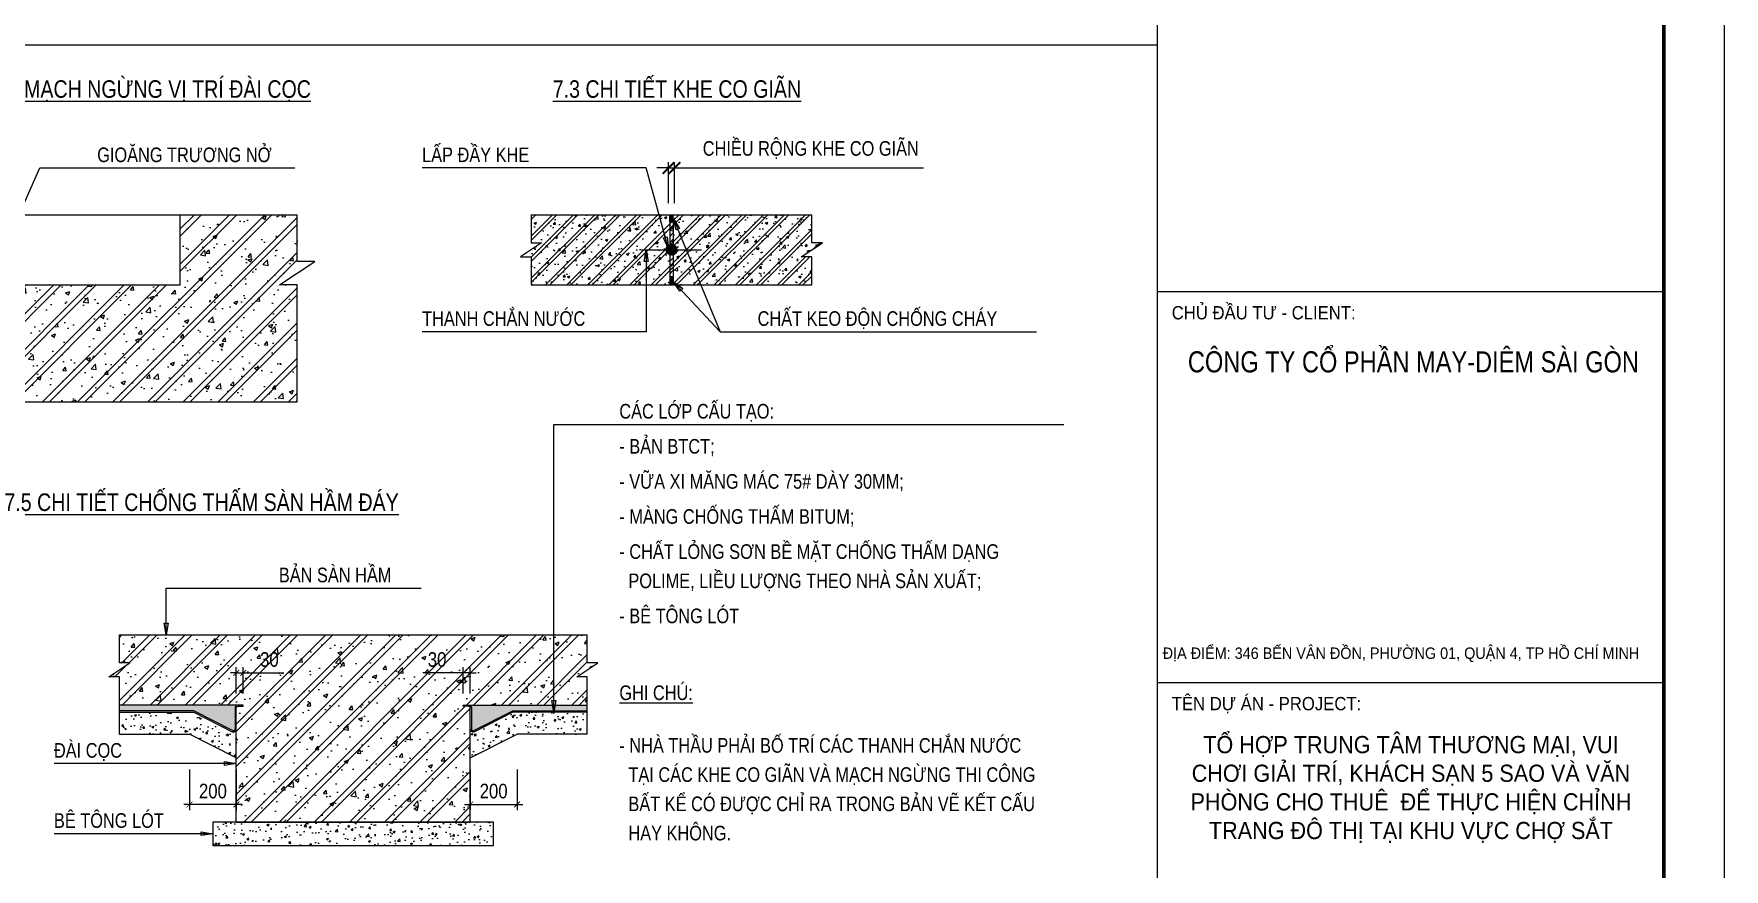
# Model space of a CAD drawing. Header units: millimetres. Extents: x -2327 to 84344, y -1171 to 60045.
# Drawn here: x 55440 to 84344, y 25080 to 39368 of the extents above; entities that cross this region are included whole.
import ezdxf
from ezdxf.enums import TextEntityAlignment as Align

# ---------------------------------------------------------------- set-up
doc = ezdxf.new("R2010")
doc.units = ezdxf.units.MM
doc.header["$LTSCALE"] = 100
doc.header["$MEASUREMENT"] = 0
doc.header["$PDMODE"] = 98
doc.layers.get('DEFPOINTS').update_dxf_attribs({"color": 1})
for name, color, linetype in [('ccu12-Dai', 6, 'Continuous'), ('ccu12-Hatch', 8, 'Continuous'), ('ccu12-Manh', 8, 'Continuous'), ('ccu12-Text', 31, 'Continuous'), ('ccu12-Thay', 7, 'Continuous'), ('THAY', 7, 'Continuous'), ('water proofing', 6, 'Continuous')]:
    doc.layers.add(name, color=color, linetype=linetype)
for name, color, linetype, lineweight in [('Khung ten_A1$0$KT-Chu viet', 255, 'Continuous', 20), ('Khung ten_A1$0$KT-Net thay', 7, 'Continuous', 15), ('Khung ten_A1$0$TEXT', 7, 'Continuous', 5)]:
    doc.layers.add(name, color=color, linetype=linetype, lineweight=lineweight)
doc.styles.add('ccu12-Arial', font='arial.ttf', dxfattribs={"width": 0.8})
doc.styles.add('ccu12-Arial Narow', font='ARIALN.TTF')
doc.styles.add('Khung ten_A1$0$51KHUNG TEN$0$khung ten A1$1$Standard', font='', dxfattribs={"width": 0.9})
doc.styles.add('Khung ten_A1$0$SD-T2-B', font='arialbd.ttf')
doc.styles.get('Khung ten_A1$0$51KHUNG TEN$0$khung ten A1$1$Standard').set_extended_font_data('.VnArialH')
doc.linetypes.add('ZIGZAG', pattern='A,0.0001,-0.2,[131,ltypeshp.shx,S=0.2,R=0,X=-0.2,Y=0],-0.4,[131,ltypeshp.shx,S=0.2,R=180,X=0.2,Y=0],-0.2', length=0.8001)
doc.dimstyles.new('1-100x4', dxfattribs={"dimscale": 100, "dimtxt": 2.5, "dimasz": 1, "dimexe": 1, "dimexo": 2, "dimgap": 1, "dimtad": 1, "dimdec": 0, "dimlfac": 0.25, "dimdsep": 46, "dimtxsty": 'ccu12-Arial Narow', "dimblk": 'ARCHTICK', "dimcen": -1, "dimdle": 1, "dimclrd": 256, "dimclre": 256, "dimclrt": 3, "dimadec": 0, "dimazin": 2, "dimtfac": 0.1, "dimtdec": 0, "dimtmove": 0, "dimatfit": 1, "dimldrblk": 'ARCHTICK', "dimfxl": 1, "dimtvp": 0.833333, "dimtolj": 1, "dimtzin": 12, "dimarcsym": 0})
doc.dimstyles.new('1-100x5', dxfattribs={"dimscale": 100, "dimtxt": 2.5, "dimasz": 1, "dimexe": 1, "dimexo": 2, "dimgap": 1, "dimtad": 1, "dimdec": 0, "dimlfac": 0.2, "dimdsep": 46, "dimtxsty": 'ccu12-Arial Narow', "dimblk": 'ARCHTICK', "dimcen": -1, "dimdle": 1, "dimclrd": 256, "dimclre": 256, "dimclrt": 3, "dimadec": 0, "dimazin": 2, "dimtfac": 0.1, "dimtdec": 0, "dimtmove": 0, "dimatfit": 1, "dimldrblk": 'ARCHTICK', "dimfxl": 1, "dimtvp": 0.833333, "dimtolj": 1, "dimtzin": 12, "dimarcsym": 0})
pattern_1 = [(50, (-1063.53, 1517.1), (358.6301, -31.3761), [37.5, -412.5]), (355, (-1063.53, 1517.1), (-69.3757, 376.096), [30, -330]), (100.45144, (-1033.64, 1514.48), (289.2544, 344.72), [31.8701, -350.571]), (46.1842, (-1063.53, 1617.1), (533.6207, -82.7596), [56.25, -618.75]), (96.6356, (-1019.06, 1610.2), (467.331, 487.0593), [47.805, -525.857]), (351.1842, (-1063.53, 1617.1), (467.331, 487.0593), [45, -495]), (21, (-1013.53, 1592.1), (298.4535, -201.3094), [37.5, -412.5]), (326, (-1013.53, 1592.1), (121.6577, 362.575), [30, -330]), (71.45144, (-988.66, 1575.3), (420.1112, 161.2656), [31.8701, -350.571]), (37.5, (-1063.53, 1517.09), (6.07993, 166.44693), [0, -326, 0, -335, 0, -331.25]), (7.5, (-1063.53, 1517.09), (131.53477, 197.20586), [0, -191, 0, -318.5, 0, -126.25]), (327.5, (-1175.03, 1517.09), (266.91122, -11.27744), [0, -125, 0, -390, 0, -517.5]), (317.5, (-1225.03, 1517.1), (291.5931, 50.0525), [0, -162.5, 0, -259, 0, -367.5])]

# ---------------------------------------------------------------- blocks, each defined once
blk = doc.blocks.new('Khung ten_A1', base_point=(-3406704, 253379))
for p, q in [((74690, 58400), (74690, 1001)), ((74690, 58400), (74690, 1001)), ((74690, 35059), (83100, 35059)), ((74690, 28572), (83100, 28572))]:
    blk.add_line(p, q)
at = {"layer": 'DEFPOINTS'}
blk.add_lwpolyline([(0, 59400), (84100, 59400), (84100, 0), (0, 0)], close=True, dxfattribs=at)
at = {"layer": 'Khung ten_A1$0$KT-Net thay', "const_width": 60}
blk.add_lwpolyline([(2700, 1000), (83100, 1000), (83100, 58400), (2700, 58400)], close=True, dxfattribs=at)
at = {"color": 2, "style": 'Khung ten_A1$0$51KHUNG TEN$0$khung ten A1$1$Standard', "width": 0.9}
for s, p in [('chñ ®Çu t\xad - client:', (74934, 34597)), ('Tªn dù ¸n - project:', (74934, 28110))]:
    blk.add_text(s, height=220.26, dxfattribs=at).set_placement(p)
at = {"insert": (74784, 29152), "char_height": 190, "width": 8315.79, "attachment_point": 1, "style": 'Khung ten_A1$0$51KHUNG TEN$0$khung ten A1$1$Standard'}
blk.add_mtext('§ÞA ®iÓm: 346 BÕN V¢N §åN, PH¦êNG 01, QUËN 4, TP Hå CHÝ MINH', dxfattribs=at)
at = {"layer": 'Khung ten_A1$0$KT-Chu viet', "style": 'Khung ten_A1$0$51KHUNG TEN$0$khung ten A1$1$Standard', "width": 0.8}
blk.add_text('C¤NG TY cæ phÇn may-diªm sµI gßn', height=350.42, dxfattribs=at).set_placement((78944, 33717), align=Align.CENTER)
at = {"layer": 'Khung ten_A1$0$TEXT', "color": 7, "insert": (78903, 26796), "char_height": 285, "attachment_point": 5, "style": 'Khung ten_A1$0$SD-T2-B'}
blk.add_mtext_dynamic_manual_height_columns('{\\fArial|b0|i0|c0|p34;\\W0.9;TỔ HỢP TRUNG TÂM THƯƠNG MẠI, VUI CHƠI GIẢI TRÍ, KHÁCH SẠN 5 SAO VÀ VĂN PHÒNG CHO THUÊ  ĐỂ THỰC HIỆN CHỈNH TRANG ĐÔ THỊ TẠI KHU VỰC CHỢ SẮT}', width=7866.82, gutter_width=100, heights=[0], dxfattribs=at)
blk = doc.blocks.new('_ARCHTICK')
at = {"color": 0, "linetype": 'ByBlock', "const_width": 0.15}
blk.add_lwpolyline([(-0.5, -0.5), (0.5, 0.5)], dxfattribs=at)
blk = doc.blocks.new('*D88')
at = {"layer": 'ccu12-Manh', "lineweight": -2, "transparency": 16777216}
for p, q in [((66294, 37073), (66094, 37073)), ((66294, 36473), (66294, 37173)), ((66294, 37073), (66397, 37073)), ((66397, 36473), (66397, 37173)), ((66397, 37073), (70654, 37073))]:
    blk.add_line(p, q, dxfattribs=at)
at = {"layer": 'DEFPOINTS', "color": 0, "transparency": 16777216}
for p in [(66397, 37073), (66294, 36273), (66397, 36273)]:
    blk.add_point(p, dxfattribs=at)
at = {"layer": 'ccu12-Manh', "lineweight": -2, "transparency": 16777216, "xscale": 200, "yscale": 200, "zscale": 200}
blk.add_blockref('_ARCHTICK', (66294, 37073), dxfattribs=at)
at = {"layer": 'ccu12-Manh', "lineweight": -2, "transparency": 16777216, "xscale": 200, "yscale": 200, "zscale": 200, "rotation": 180}
blk.add_blockref('_ARCHTICK', (66397, 37073), dxfattribs=at)
at = {"layer": 'ccu12-Manh', "color": 3, "transparency": 16777216, "insert": (68726, 37380), "char_height": 250, "attachment_point": 5, "style": 'ccu12-Arial'}
blk.add_mtext('\\A1;{\\W0.8;CHIỀU RỘNG KHE CO GIÃN}', dxfattribs=at)
blk = doc.blocks.new('_ClosedBlank')
at = {"color": 0, "linetype": 'ByBlock', "lineweight": -2}
for p, q in [((-1, 0.17), (0, 0)), ((-1, 0.17), (-1, -0.17)), ((0, 0), (-1, -0.17))]:
    blk.add_line(p, q, dxfattribs=at)
blk = doc.blocks.new('*X44')
at = {"color": 0}
for p, q in [((35301, 4586), (35417, 4702)), ((35301, 4595), (35408, 4702)), ((35301, 4578), (35425, 4701)), ((35301, 4604), (35399, 4701)), ((35303, 4570), (35433, 4700)), ((35303, 4615), (35388, 4700)), ((35304, 4563), (35440, 4699)), ((35306, 4556), (35447, 4697)), ((35307, 4627), (35376, 4696)), ((35309, 4549), (35453, 4694)), ((35311, 4543), (35460, 4692)), ((35313, 4643), (35360, 4689)), ((35314, 4537), (35465, 4689)), ((35317, 4532), (35471, 4685)), ((35321, 4526), (35476, 4682)), ((35325, 4521), (35481, 4678)), ((35329, 4517), (35486, 4674)), ((35333, 4512), (35491, 4670)), ((35338, 4508), (35495, 4665)), ((35342, 4504), (35499, 4660)), ((35347, 4500), (35503, 4655)), ((35353, 4496), (35507, 4650)), ((35358, 4493), (35510, 4645)), ((35364, 4490), (35513, 4639)), ((35370, 4487), (35516, 4633)), ((35377, 4485), (35518, 4626)), ((35383, 4483), (35520, 4619)), ((35391, 4481), (35522, 4612)), ((35398, 4480), (35523, 4605)), ((35406, 4479), (35524, 4596)), ((35415, 4479), (35524, 4588)), ((35425, 4480), (35523, 4578)), ((35435, 4481), (35521, 4568)), ((35447, 4485), (35518, 4556)), ((35462, 4491), (35512, 4541))]:
    blk.add_line(p, q, dxfattribs=at)
blk = doc.blocks.new('Detail18_Expension Joint')
at = {"layer": 'ccu12-Hatch'}
h = blk.add_hatch(dxfattribs=at)
h.set_pattern_fill('VATLIEU04', color=256, scale=60, pattern_type=2)
h.set_pattern_definition([(50, (58531.1, 5537.8), (430.3561, -37.6513), [45, -495]), (355, (58531.1, 5537.8), (-83.2508, 451.3153), [36, -396]), (100.4514, (58566.96, 5534.66), (347.1056, 413.6637), [38.2441, -420.6853]), (46.1842, (58531.1, 5657.8), (640.3446, -99.3114), [67.5, -742.5]), (96.6356, (58584.46, 5649.5), (560.7976, 584.4707), [57.366, -631.028]), (351.1842, (58531.1, 5657.8), (560.797, 584.471), [54, -594]), (21, (58591.1, 5627.8), (358.1442, -241.5713), [45, -495]), (326, (58591.1, 5627.8), (145.9892, 435.09), [36, -396]), (71.4514, (58620.95, 5607.67), (504.1336, 193.5183), [38.2441, -420.6853]), (37.5, (58531.1, 5537.8), (7.29591, 199.7363), [0, -391.2, 0, -402, 0, -397.5]), (7.5, (58531.1, 5537.8), (157.8417, 236.64703), [0, -229.2, 0, -382.2, 0, -151.5]), (327.5, (58397.3, 5537.8), (320.29346, -13.53292), [0, -150, 0, -468, 0, -621]), (317.5, (58337.3, 5537.8), (349.9117, 60.063), [0, -195, 0, -310.8, 0, -441]), (45, (58531.1, 5537.8), (-180.3122, 180.3122), []), (45, (58531.1, 5611.3), (-180.3122, 180.3122), [])])
h.paths.add_polyline_path([(150770, 8358, -0.318465), (150708, 8445, -0.318465), (150770, 8533), (150770, 8923), (150770, 9044), (148400, 9044), (148400, 8564), (148580, 8564), (148220, 8324), (148400, 8324), (148400, 7844), (150770, 7844), (150770, 7966)])
h.paths.add_polyline_path([(153380, 8564), (153200, 8564), (153200, 9044), (150831, 9044), (150831, 8923), (150770, 8923), (150770, 8533), (150770, 7966), (150831, 7966), (150831, 7844), (153200, 7844), (153200, 8324), (153020, 8324)])
h = blk.add_hatch(dxfattribs=at)
h.set_pattern_fill('ANSI31', color=256, scale=60, style=0)
h.set_pattern_definition([(45, (-6167022.1325, -4380126.215), (-5.303300859, 5.303300859), [])])
h.paths.add_polyline_path([(150831, 9044), (150770, 9044), (150770, 8923), (150831, 8923)])
h = blk.add_hatch(dxfattribs=at)
h.set_pattern_fill('ANSI31', color=256, scale=600, style=0)
h.set_pattern_definition([(45, (-6106525.126, -4345059.215), (-53.0330086, 53.0330086), [])])
edge = h.paths.add_edge_path()
edge.add_line((150831, 8879), (150770, 8879))
edge.add_line((150770, 8879), (150770, 8533))
edge.add_arc((150801, 8445), 93, 70.7387, 109.3406, ccw=False)
edge.add_line((150831, 8533), (150831, 8879))
edge = h.paths.add_edge_path()
edge.add_arc((150801, 8445), 93, 250.6594, 289.2613, ccw=False)
edge.add_line((150770, 8358), (150770, 7921))
edge.add_line((150770, 7921), (150831, 7921))
edge.add_line((150831, 7921), (150831, 8358))
h = blk.add_hatch(dxfattribs=at)
h.set_pattern_fill('ANSI31', color=256, scale=60, style=0)
h.set_pattern_definition([(45, (-6167022.1325, -4381205.022), (-5.303300859, 5.303300859), [])])
h.paths.add_polyline_path([(150831, 7966), (150770, 7966), (150770, 7844), (150831, 7844)])
at = {"color": 7, "linetype": 'Continuous'}
for p, q in [((150770, 8923), (150831, 8923)), ((150770, 7966), (150831, 7966)), ((150770, 7966), (150770, 7844)), ((150831, 7966), (150831, 7844))]:
    blk.add_line(p, q, dxfattribs=at)
at = {"layer": 'ccu12-Dai', "color": 7, "linetype": 'Continuous'}
for p, q in [((150770, 8923), (150770, 9044)), ((150831, 8923), (150831, 9044))]:
    blk.add_line(p, q, dxfattribs=at)
at = {"layer": 'ccu12-Dai'}
for p, q in [((150770, 8923), (150770, 7966)), ((150831, 8923), (150831, 7966))]:
    blk.add_line(p, q, dxfattribs=at)
at = {"layer": 'ccu12-Dai', "color": 6, "linetype": 'Continuous', "const_width": 22.2}
blk.add_lwpolyline([(150284, 8444), (151318, 8444)], dxfattribs=at)
at = {"layer": 'ccu12-Dai', "color": 6, "linetype": 'Continuous'}
blk.add_circle((150801, 8445), 93, dxfattribs=at)
at = {"layer": 'ccu12-Manh'}
for points in [[(148400, 9044), (148400, 8564), (148580, 8564), (148220, 8324), (148400, 8324), (148400, 7844)], [(153200, 7844), (153200, 8324), (153020, 8324), (153380, 8564), (153200, 8564), (153200, 9044)]]:
    blk.add_lwpolyline(points, dxfattribs=at)
at = {"layer": 'ccu12-Thay'}
for p, q in [((148400, 9044), (153200, 9044)), ((148400, 7844), (153200, 7844))]:
    blk.add_line(p, q, dxfattribs=at)
at = {"layer": 'ccu12-Dai', "color": 6, "linetype": 'Continuous', "xscale": 0.8333333334303461, "yscale": 0.8333333334303461, "zscale": 0.8333333334303461}
blk.add_blockref('*X44', (121291, 4620), dxfattribs=at)
blk = doc.blocks.new('*D103')
at = {"layer": 'ccu12-Manh', "lineweight": -2, "ltscale": 5, "transparency": 16777216}
for p, q in [((58103, 26788), (58103, 26088)), ((58903, 26788), (58903, 26088)), ((59003, 26188), (58003, 26188))]:
    blk.add_line(p, q, dxfattribs=at)
at = {"layer": 'DEFPOINTS', "color": 0, "ltscale": 5, "transparency": 16777216}
for p in [(58103, 26988), (58903, 26988), (58103, 26188)]:
    blk.add_point(p, dxfattribs=at)
at = {"layer": 'ccu12-Manh', "lineweight": -2, "ltscale": 5, "transparency": 16777216, "xscale": 100, "yscale": 100, "zscale": 100, "rotation": 180}
blk.add_blockref('_ARCHTICK', (58103, 26188), dxfattribs=at)
at = {"layer": 'ccu12-Manh', "lineweight": -2, "ltscale": 5, "transparency": 16777216, "xscale": 100, "yscale": 100, "zscale": 100}
blk.add_blockref('_ARCHTICK', (58903, 26188), dxfattribs=at)
at = {"layer": 'ccu12-Manh', "color": 3, "ltscale": 5, "transparency": 16777216, "insert": (58503, 26415), "char_height": 250, "attachment_point": 5, "style": 'ccu12-Arial Narow'}
blk.add_mtext('\\A1;200', dxfattribs=at)
blk = doc.blocks.new('*D104')
at = {"layer": 'ccu12-Manh', "lineweight": -2, "ltscale": 5, "transparency": 16777216}
for p, q in [((62903, 26788), (62903, 26088)), ((63703, 26788), (63703, 26088)), ((62803, 26188), (63803, 26188))]:
    blk.add_line(p, q, dxfattribs=at)
at = {"layer": 'DEFPOINTS', "color": 0, "ltscale": 5, "transparency": 16777216}
for p in [(62903, 26988), (63703, 26988), (63703, 26188)]:
    blk.add_point(p, dxfattribs=at)
at = {"layer": 'ccu12-Manh', "lineweight": -2, "ltscale": 5, "transparency": 16777216, "xscale": 100, "yscale": 100, "zscale": 100, "rotation": 180}
blk.add_blockref('_ARCHTICK', (62903, 26188), dxfattribs=at)
at = {"layer": 'ccu12-Manh', "lineweight": -2, "ltscale": 5, "transparency": 16777216, "xscale": 100, "yscale": 100, "zscale": 100}
blk.add_blockref('_ARCHTICK', (63703, 26188), dxfattribs=at)
at = {"layer": 'ccu12-Manh', "color": 3, "ltscale": 5, "transparency": 16777216, "insert": (63303, 26415), "char_height": 250, "attachment_point": 5, "style": 'ccu12-Arial Narow'}
blk.add_mtext('\\A1;200', dxfattribs=at)
blk = doc.blocks.new('*D105')
at = {"layer": 'ccu12-Manh', "lineweight": -2, "ltscale": 5, "transparency": 16777216}
for p, q in [((58903, 28438), (58803, 28438)), ((58903, 28088), (58903, 28538)), ((58903, 28438), (59023, 28438)), ((59023, 28088), (59023, 28538)), ((59023, 28438), (59716, 28438))]:
    blk.add_line(p, q, dxfattribs=at)
at = {"layer": 'DEFPOINTS', "color": 0, "ltscale": 5, "transparency": 16777216}
for p in [(59023, 28438), (58903, 27888), (59023, 27888)]:
    blk.add_point(p, dxfattribs=at)
at = {"layer": 'ccu12-Manh', "lineweight": -2, "ltscale": 5, "transparency": 16777216, "xscale": 100, "yscale": 100, "zscale": 100}
blk.add_blockref('_ARCHTICK', (58903, 28438), dxfattribs=at)
at = {"layer": 'ccu12-Manh', "lineweight": -2, "ltscale": 5, "transparency": 16777216, "xscale": 100, "yscale": 100, "zscale": 100, "rotation": 180}
blk.add_blockref('_ARCHTICK', (59023, 28438), dxfattribs=at)
at = {"layer": 'ccu12-Manh', "color": 3, "ltscale": 5, "transparency": 16777216, "insert": (59469, 28665), "char_height": 250, "attachment_point": 5, "style": 'ccu12-Arial Narow'}
blk.add_mtext('\\A1;30', dxfattribs=at)
blk = doc.blocks.new('*D106')
at = {"layer": 'ccu12-Manh', "lineweight": -2, "ltscale": 5, "transparency": 16777216}
for p, q in [((62783, 28438), (62090, 28438)), ((62783, 28088), (62783, 28538)), ((62903, 28438), (62783, 28438)), ((62903, 28088), (62903, 28538)), ((62903, 28438), (63003, 28438))]:
    blk.add_line(p, q, dxfattribs=at)
at = {"layer": 'DEFPOINTS', "color": 0, "ltscale": 5, "transparency": 16777216}
for p in [(62783, 28438), (62783, 27888), (62903, 27888)]:
    blk.add_point(p, dxfattribs=at)
at = {"layer": 'ccu12-Manh', "lineweight": -2, "ltscale": 5, "transparency": 16777216, "xscale": 100, "yscale": 100, "zscale": 100}
blk.add_blockref('_ARCHTICK', (62783, 28438), dxfattribs=at)
at = {"layer": 'ccu12-Manh', "lineweight": -2, "ltscale": 5, "transparency": 16777216, "xscale": 100, "yscale": 100, "zscale": 100, "rotation": 180}
blk.add_blockref('_ARCHTICK', (62903, 28438), dxfattribs=at)
at = {"layer": 'ccu12-Manh', "color": 3, "ltscale": 5, "transparency": 16777216, "insert": (62336, 28665), "char_height": 250, "attachment_point": 5, "style": 'ccu12-Arial Narow'}
blk.add_mtext('\\A1;30', dxfattribs=at)

msp = doc.modelspace()

# ---------------------------------------------------------------- hatches: boundary and pattern name
at = {"layer": 'ccu12-Hatch'}
h = msp.add_hatch(dxfattribs=at)
h.set_pattern_fill('VATLIEU04', color=256, scale=100, pattern_type=2)
h.set_pattern_definition([(50, (-2391.84, 70535.66), (717.26, -62.752), [75, -825]), (355, (-2391.8, 70535.66), (-138.751, 752.192), [60, -660]), (100.4514, (-2332.06, 70530.4), (578.5094, 689.4395), [63.74, -701.142]), (46.1842, (-2391.8, 70735.7), (1067.241, -165.519), [112.5, -1237.5]), (96.6356, (-2302.9, 70721.9), (934.663, 974.118), [95.61, -1051.713]), (351.1842, (-2391.8, 70735.7), (934.662, 974.119), [90, -990]), (21, (-2291.84, 70685.66), (596.907, -402.619), [75, -825]), (326, (-2291.8, 70685.66), (243.315, 725.15), [60, -660]), (71.4514, (-2242.1, 70652.1), (840.2226, 322.5305), [63.74, -701.142]), (37.5, (-2391.84, 70535.66), (12.1599, 332.89385), [0, -652, 0, -670, 0, -662.5]), (7.5, (-2391.84, 70535.66), (263.0695, 394.4117), [0, -382, 0, -637, 0, -252.5]), (327.5, (-2614.84, 70535.66), (533.8224, -22.5549), [0, -250, 0, -780, 0, -1035]), (317.5, (-2714.84, 70535.66), (583.1862, 100.105), [0, -325, 0, -518, 0, -735]), (45, (-2391.84, 70535.66), (-300.5204, 300.5204), []), (45, (-2391.84, 70658.16), (-300.5204, 300.5204), [])])
h.paths.add_polyline_path([(57944.2, 35073.2), (53944.2, 35073.2), (53944.2, 33073.2), (54744.2, 33073.2), (54744.2, 33373.2), (55144.2, 32773.2), (55144.2, 33073.2), (59944.2, 33073.2), (59944.2, 35073.2), (59644.2, 35073.2), (60244.2, 35473.2), (59944.2, 35473.2), (59944.2, 36273.2), (57944.2, 36273.2)])
h = msp.add_hatch(dxfattribs=at)
h.set_pattern_fill('VATLIEU04', color=256, scale=100, pattern_type=2)
h.set_pattern_definition([(50, (-1063.53, -73.4), (717.26, -62.752), [75, -825]), (355, (-1063.5, -73.4), (-138.751, 752.192), [60, -660]), (100.4514, (-1003.76, -78.64), (578.5094, 689.4395), [63.74, -701.142]), (46.1842, (-1063.5, 126.6), (1067.241, -165.519), [112.5, -1237.5]), (96.6356, (-974.6, 112.8), (934.663, 974.118), [95.61, -1051.713]), (351.1842, (-1063.5, 126.6), (934.662, 974.119), [90, -990]), (21, (-963.53, 76.6), (596.907, -402.619), [75, -825]), (326, (-963.5, 76.6), (243.315, 725.15), [60, -660]), (71.4514, (-913.8, 43.04), (840.2226, 322.5305), [63.74, -701.142]), (37.5, (-1063.53, -73.4), (12.1599, 332.89385), [0, -652, 0, -670, 0, -662.5]), (7.5, (-1063.53, -73.4), (263.0695, 394.4117), [0, -382, 0, -637, 0, -252.5]), (327.5, (-1286.53, -73.4), (533.8224, -22.5549), [0, -250, 0, -780, 0, -1035]), (317.5, (-1386.53, -73.4), (583.1862, 100.105), [0, -325, 0, -518, 0, -735]), (45, (-1063.53, -73.4), (-300.5204, 300.5204), []), (45, (-1063.53, 49.1), (-300.5204, 300.5204), [])])
h.paths.add_polyline_path([(56903, 29087.6), (56903, 28607.6), (57083, 28607.6), (56723, 28367.6), (56903, 28367.6), (56903, 27887.6), (58903, 27887.6), (58903, 27877.6, -0.1622777), (58933, 27887.6), (59023, 27887.6), (59023, 27867.6), (58933, 27867.6, 0.4142136), (58903, 27837.6), (58903, 25887.6), (62903, 25887.6), (62903, 27837.6, 0.4142136), (62873, 27867.6), (62783, 27867.6), (62783, 27887.6), (62873, 27887.6, -0.1622777), (62903, 27877.6), (62903, 27887.6), (64903, 27887.6), (64903, 28367.6), (64723, 28367.6), (65083, 28607.6), (64903, 28607.6), (64903, 29087.6)])
at = {"layer": 'ccu12-Hatch', "ltscale": 5}
h = msp.add_hatch(dxfattribs=at)
h.set_pattern_fill('AR-CONC', color=256, scale=50)
h.set_pattern_definition(pattern_1)
h.paths.add_polyline_path([(58103, 27758.9), (56903, 27758.9), (56903, 27387.6), (58103, 27387.6), (58903, 26987.6), (58903, 27387.6)])
h = msp.add_hatch(dxfattribs=at)
h.set_pattern_fill('AR-CONC', color=256, scale=50)
h.set_pattern_definition(pattern_1)
h.paths.add_polyline_path([(63703, 27787.6), (62903, 27387.6), (62903, 26987.6), (63703, 27387.6), (64903, 27387.6), (64903, 27787.6)])
h = msp.add_hatch(dxfattribs=at)
h.set_pattern_fill('AR-CONC', color=256, scale=50)
h.set_pattern_definition([(50, (-1063.53, 1617.1), (358.6301, -31.3761), [37.5, -412.5]), (355, (-1063.53, 1617.1), (-69.3757, 376.096), [30, -330]), (100.45144, (-1033.64, 1614.48), (289.2544, 344.72), [31.8701, -350.571]), (46.1842, (-1063.53, 1717.1), (533.6207, -82.7596), [56.25, -618.75]), (96.6356, (-1019.06, 1710.2), (467.331, 487.0593), [47.805, -525.857]), (351.1842, (-1063.53, 1717.1), (467.331, 487.0593), [45, -495]), (21, (-1013.53, 1692.1), (298.4535, -201.3094), [37.5, -412.5]), (326, (-1013.53, 1692.1), (121.6577, 362.575), [30, -330]), (71.45144, (-988.66, 1675.3), (420.1112, 161.2656), [31.87, -350.571]), (37.5, (-1063.53, 1617.09), (6.07993, 166.44693), [0, -326, 0, -335, 0, -331.25]), (7.5, (-1063.53, 1617.09), (131.53477, 197.20586), [0, -191, 0, -318.5, 0, -126.25]), (327.5, (-1175.03, 1617.09), (266.91122, -11.27744), [0, -125, 0, -390, 0, -517.5]), (317.5, (-1225.03, 1617.1), (291.5931, 50.0525), [0, -162.5, 0, -259, 0, -367.5])])
h.paths.add_polyline_path([(58503, 25887.6), (58503, 25487.6), (63303, 25487.6), (63303, 25887.6)])
at = {"layer": 'THAY'}
h = msp.add_hatch(dxfattribs=at)
h.set_pattern_fill('AR-SAND', color=9, scale=50, style=0)
h.set_pattern_definition([(37.5, (-1063.53, -73.41), (-3.14967, 96.34119), [0, -76, 0, -85, 0, -81.25]), (7.5, (-1063.53, -73.41), (88.48884, 141.1073), [0, -41, 0, -68.5, 0, -26.25]), (327.5, (-1125.03, -73.41), (155.70709, 0.28295), [0, -25, 0, -90, 0, -117.5]), (317.5, (-1125.03, -73.41), (150.30633, 43.88378), [0, -12.5, 0, -59, 0, -67.5])])
h.paths.add_polyline_path([(58883, 27837.6, -0.236068), (58903, 27877.6), (58903, 27887.6), (56903, 27887.6), (56903, 27787.6), (58163.8, 27787.6, -0.1181955), (58186.5, 27782.2), (58839.4, 27450, 0.5598167), (58883, 27476.8)])
h.paths.add_polyline_path([(64903, 27887.6), (62903, 27887.6), (62903, 27877.6, -0.236068), (62923, 27837.6), (62923, 27476.8, 0.5598167), (62966.6, 27450), (63619.4, 27782.2, -0.1181955), (63642.1, 27787.6), (64903, 27787.6)])

# ---------------------------------------------------------------- linework, layer by layer
at = {"layer": 'ccu12-Dai', "linetype": 'ZIGZAG', "ltscale": 2}
msp.add_lwpolyline([(53944.2, 35073.2), (57944.2, 35073.2), (57944.2, 36273.2)], dxfattribs=at)
at = {"layer": 'ccu12-Manh', "ltscale": 5}
for points in [[(53944.2, 33073.2), (54744.2, 33073.2), (54744.2, 33373.2), (55144.2, 32773.2), (55144.2, 33073.2), (59944.2, 33073.2), (59944.2, 35073.2), (59644.2, 35073.2), (60244.2, 35473.2), (59944.2, 35473.2), (59944.2, 36273.2)], [(56903, 27387.6), (56903, 28367.6), (56723, 28367.6), (57083, 28607.6), (56903, 28607.6), (56903, 29087.6)], [(64903, 27387.6), (64903, 28367.6), (64723, 28367.6), (65083, 28607.6), (64903, 28607.6), (64903, 29087.6)]]:
    msp.add_lwpolyline(points, dxfattribs=at)
at = {"layer": 'ccu12-Thay', "ltscale": 10}
msp.add_line((74646.5, 39173.2), (38659.7, 39173.2), dxfattribs=at)
at = {"layer": 'ccu12-Thay', "ltscale": 5}
for p, q in [((51944.2, 36273.2), (59944.2, 36273.2)), ((56903, 29087.6), (64903, 29087.6)), ((58903, 26987.6), (58103, 27387.6)), ((62903, 26987.6), (63703, 27387.6))]:
    msp.add_line(p, q, dxfattribs=at)
for points in [[(62903, 25887.6), (58903, 25887.6), (58903, 27887.6), (56903, 27887.6)], [(58903, 25887.6), (62903, 25887.6), (62903, 27887.6), (64903, 27887.6)], [(56903, 27387.6), (56903, 27387.6), (58103, 27387.6)], [(64903, 27387.6), (64903, 27387.6), (63703, 27387.6)]]:
    msp.add_lwpolyline(points, dxfattribs=at)
msp.add_lwpolyline([(58503, 25487.6), (63303, 25487.6), (63303, 25887.6), (58503, 25887.6)], close=True, dxfattribs=at)
at = {"layer": 'water proofing'}
msp.add_line((58903, 27574.6), (58903, 27843.9), dxfattribs=at)
for points in [[(56903, 27767.6), (58163.8, 27767.6, -0.1181955), (58177.4, 27764.3), (58830.3, 27432.2, 0.5598167), (58903, 27476.8), (58903, 27837.6, -0.4142136), (58933, 27867.6), (59023, 27867.6), (59023, 27887.6), (58933, 27887.6, 0.4142136), (58883, 27837.6), (58883, 27476.8, -0.5598167), (58839.4, 27450), (58186.5, 27782.2, 0.1181955), (58163.8, 27787.6), (56903, 27787.6)], [(64903, 27767.6), (63642.1, 27767.6, 0.1181955), (63628.5, 27764.3), (62975.6, 27432.2, -0.5598167), (62903, 27476.8), (62903, 27837.6, 0.4142136), (62873, 27867.6), (62783, 27867.6), (62783, 27887.6), (62873, 27887.6, -0.4142136), (62923, 27837.6), (62923, 27476.8, 0.5598167), (62966.6, 27450), (63619.4, 27782.2, -0.1181955), (63642.1, 27787.6), (64903, 27787.6)]]:
    msp.add_lwpolyline(points, format="xyb", dxfattribs=at)
msp.add_arc((58853, 27476.8), 30, 243.03668, 0, dxfattribs=at)

# ---------------------------------------------------------------- block references
at = {"layer": 'ccu12-Manh'}
msp.add_blockref('Detail18_Expension Joint', (-84455.8, 27228.7), dxfattribs=at)
at = {"layer": 'ccu12-Thay', "ltscale": 5, "xscale": 1.030575244849941, "yscale": 1.030575244849941, "zscale": 1.030575244849941}
msp.add_blockref('Khung ten_A1', (-3513192.2, 259955.2), dxfattribs=at)

# ---------------------------------------------------------------- texts
at = {"layer": 'ccu12-Text', "style": 'ccu12-Arial', "width": 0.8}
for s, height, p in [('%%U7.2 CẤU TẠO CHỐNG THẤM MẠCH NGỪNG VỊ TRÍ ĐÀI CỌC', 300, (50747.7, 38273.2)), ('%%U7.3 CHI TIẾT KHE CO GIÃN', 300, (64313.7, 38273.2)), ('GIOĂNG TRƯƠNG NỞ', 250, (56524.2, 37173.2)), ('LẤP ĐẦY KHE', 250, (62079.8, 37173.2)), ('THANH CHẮN NƯỚC', 250, (62079.8, 34373.2)), ('CHẤT KEO ĐỘN CHỐNG CHÁY', 250, (67816.7, 34373.2)), ('CÁC LỚP CẤU TẠO:', 250, (65452.2, 32787.6)), ('- BẢN BTCT;', 250, (65452.2, 32187.6)), ('- VỮA XI MĂNG MÁC 75# DÀY 30MM;', 250, (65452.2, 31587.6)), ('%%U7.5 CHI TIẾT CHỐNG THẤM SÀN HẦM ĐÁY', 300, (54937.2, 31206.7)), ('- MÀNG CHỐNG THẤM BITUM;', 250, (65452.2, 30987.6)), ('- CHẤT LỎNG SƠN BỀ MẶT CHỐNG THẤM DẠNG', 250, (65452.2, 30387.6)), ('BẢN SÀN HẦM', 250, (59630.5, 29987.6)), ('  POLIME, LIỀU LƯỢNG THEO NHÀ SẢN XUẤT;', 250, (65452.2, 29887.6)), ('- BÊ TÔNG LÓT', 250, (65452.2, 29287.6)), ('%%UGHI CHÚ:', 250, (65452.7, 27973.2)), ('ĐÀI CỌC', 250, (55784.8, 26987.6)), ('- NHÀ THẦU PHẢI BỐ TRÍ CÁC THANH CHẮN NƯỚC', 250, (65452.7, 27073.2)), ('  TẠI CÁC KHE CO GIÃN VÀ MẠCH NGỪNG THI CÔNG', 250, (65452.7, 26573.2)), ('  BẤT KỂ CÓ ĐƯỢC CHỈ RA TRONG BẢN VẼ KẾT CẤU', 250, (65452.7, 26073.2)), ('BÊ TÔNG LÓT', 250, (55784.8, 25787.6)), ('  HAY KHÔNG.', 250, (65452.7, 25573.2))]:
    msp.add_text(s, height=height, dxfattribs=at).set_placement(p)

# ---------------------------------------------------------------- dimensions: what is measured, and where the dimension line sits
at = {"layer": 'ccu12-Manh'}
dim = msp.add_linear_dim(base=(66396.6, 37073.2), p1=(66294.2, 36273.2), p2=(66396.6, 36273.2), text='{\\W0.8;CHIỀU RỘNG KHE CO GIÃN}', dimstyle='1-100x5', override={"dimasz": 2, "dimtad": 0, "dimtxsty": 'ccu12-Arial', "dimldrblk": 'ClosedBlank'}, dxfattribs=at)
dim.commit()
dim.dimension.update_dxf_attribs({"geometry": '*D88', "text_midpoint": (68725.5, 37380.1)})
at = {"layer": 'ccu12-Manh', "ltscale": 5}
for base, p1, p2, picture, middle in [((59023, 28437.6), (58903, 27887.6), (59023, 27887.6), '*D105', (59469.5, 28665.2)), ((58103, 26187.6), (58903, 26987.6), (58103, 26987.6), '*D103', (58503, 26415.2))]:
    dim = msp.add_linear_dim(base=base, p1=p1, p2=p2, dimstyle='1-100x4', dxfattribs=at)
    dim.commit()
    dim.dimension.update_dxf_attribs({"geometry": picture, "text_midpoint": middle})
for base, p1, p2, picture, middle in [((62783, 28437.6), (62903, 27887.6), (62783, 27887.6), '*D106', (62336.5, 28665.2)), ((63703, 26187.6), (62903, 26987.6), (63703, 26987.6), '*D104', (63303, 26415.2))]:
    dim = msp.add_linear_dim(base=base, p1=p1, p2=p2, angle=180, dimstyle='1-100x4', dxfattribs=at)
    dim.commit()
    dim.dimension.update_dxf_attribs({"geometry": picture, "text_midpoint": middle})

# ---------------------------------------------------------------- leaders
at = {"layer": 'ccu12-Manh'}
for points in [[(54744.2, 35273.2), (55544.2, 37073.2), (59903.7, 37073.2)], [(66294.2, 35691.7), (65911.2, 37073.2), (62082.7, 37073.2)], [(66375.6, 36212.6), (67177.2, 34273.2), (72584.2, 34273.2)], [(65911.2, 35673.2), (65911.2, 34273.2), (62082.7, 34273.2)], [(66375.6, 35133.8), (67177.2, 34273.2), (72584.2, 34273.2)], [(64331, 27767.6), (64331, 32687.6), (73054.7, 32687.6)], [(57703, 29087.6), (57703, 29887.6), (62062.5, 29887.6)], [(58903, 26887.6), (57456.7, 26887.6), (55787.7, 26887.6)], [(58503, 25687.6), (57456.7, 25687.6), (55787.7, 25687.6)]]:
    msp.add_leader(points, dimstyle='1-100x5', override={"dimasz": 2, "dimtad": 0, "dimldrblk": 'ClosedBlank'}, dxfattribs=at)

doc.saveas('drawing.dxf')
